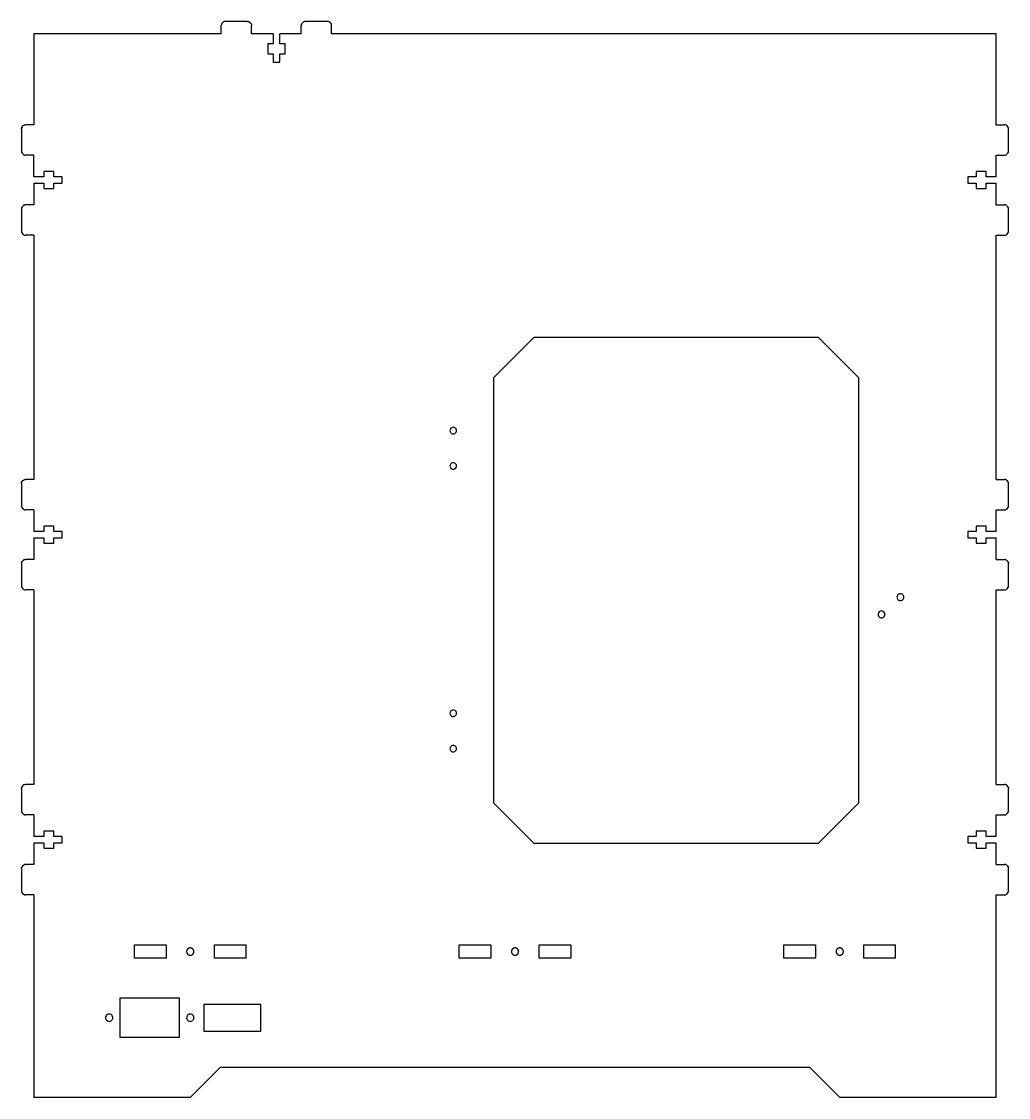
# Model space of a CAD drawing. Extents: x -841 to 661, y -518 to 541.
# Drawn here: x -835 to -348, y 10 to 541 of the extents above; entities that cross this region are included whole.
import ezdxf

# ---------------------------------------------------------------- set-up
doc = ezdxf.new("R2010")
doc.units = 0
doc.layers.get('0').update_dxf_attribs({"linetype": 'CONTINUOUS'})

msp = doc.modelspace()

# ---------------------------------------------------------------- linework, layer by layer
for p, q in [((-736.36, 539.97), (-736.43, 539.45)), ((-736.43, 535.45), (-736.43, 539.45)), ((-736.16, 540.45), (-736.36, 539.97)), ((-735.84, 540.86), (-736.16, 540.45)), ((-735.43, 541.18), (-735.84, 540.86)), ((-734.95, 541.38), (-735.43, 541.18)), ((-734.43, 541.45), (-734.95, 541.38)), ((-723.43, 541.45), (-734.43, 541.45)), ((-723.43, 541.45), (-722.91, 541.38)), ((-722.43, 541.18), (-722.91, 541.38)), ((-722.43, 541.18), (-722.01, 540.86)), ((-721.7, 540.45), (-722.01, 540.86)), ((-721.7, 540.45), (-721.5, 539.97)), ((-721.5, 539.97), (-721.43, 539.45)), ((-721.43, 535.45), (-721.43, 539.45)), ((-696.86, 539.97), (-696.93, 539.45)), ((-696.93, 535.45), (-696.93, 539.45)), ((-696.86, 539.97), (-696.66, 540.45)), ((-696.66, 540.45), (-696.34, 540.86)), ((-696.34, 540.86), (-695.93, 541.18)), ((-695.93, 541.18), (-695.45, 541.38)), ((-694.93, 541.45), (-695.45, 541.38)), ((-683.93, 541.45), (-694.93, 541.45)), ((-683.41, 541.38), (-683.93, 541.45)), ((-682.93, 541.18), (-683.41, 541.38)), ((-682.51, 540.86), (-682.93, 541.18)), ((-682.2, 540.45), (-682.51, 540.86)), ((-682, 539.97), (-682.2, 540.45)), ((-681.93, 539.45), (-682, 539.97)), ((-681.93, 535.45), (-681.93, 539.45)), ((-828.95, 535.45), (-828.95, 490.49)), ((-736.43, 535.45), (-828.95, 535.45)), ((-710.78, 535.45), (-721.43, 535.45)), ((-710.78, 535.45), (-710.78, 530.45)), ((-696.93, 535.45), (-707.58, 535.45)), ((-707.58, 530.45), (-707.58, 535.45)), ((-353.98, 535.45), (-681.93, 535.45)), ((-353.98, 490.49), (-353.98, 535.45)), ((-710.78, 530.45), (-713.43, 530.45)), ((-713.43, 530.45), (-713.43, 525.45)), ((-704.93, 530.45), (-707.58, 530.45)), ((-704.93, 525.45), (-704.93, 530.45)), ((-713.43, 525.45), (-710.78, 525.45)), ((-710.78, 525.45), (-710.78, 521.45)), ((-710.78, 521.45), (-707.58, 521.45)), ((-707.58, 521.45), (-707.58, 525.45)), ((-707.58, 525.45), (-704.93, 525.45)), ((-834.95, 488.49), (-834.89, 489)), ((-834.69, 489.49), (-834.89, 489)), ((-834.69, 489.49), (-834.37, 489.9)), ((-834.37, 489.9), (-833.95, 490.22)), ((-833.95, 490.22), (-833.47, 490.42)), ((-833.47, 490.42), (-832.95, 490.49)), ((-828.95, 490.49), (-832.95, 490.49)), ((-353.98, 490.49), (-349.98, 490.49)), ((-349.46, 490.42), (-349.98, 490.49)), ((-348.98, 490.22), (-349.46, 490.42)), ((-348.57, 489.9), (-348.98, 490.22)), ((-348.25, 489.49), (-348.57, 489.9)), ((-348.05, 489), (-348.25, 489.49)), ((-347.98, 488.49), (-348.05, 489)), ((-834.95, 488.49), (-834.95, 477.49)), ((-347.98, 477.49), (-347.98, 488.49)), ((-834.95, 477.49), (-834.89, 476.97)), ((-834.89, 476.97), (-834.69, 476.49)), ((-834.69, 476.49), (-834.37, 476.07)), ((-834.37, 476.07), (-833.95, 475.75)), ((-833.95, 475.75), (-833.47, 475.55)), ((-833.47, 475.55), (-832.95, 475.49)), ((-828.95, 475.49), (-832.95, 475.49)), ((-828.95, 464.82), (-828.95, 475.49)), ((-353.98, 464.84), (-353.98, 475.49)), ((-353.98, 475.49), (-349.98, 475.49)), ((-349.98, 475.49), (-349.46, 475.55)), ((-349.46, 475.55), (-348.98, 475.75)), ((-348.98, 475.75), (-348.57, 476.07)), ((-348.57, 476.07), (-348.25, 476.49)), ((-348.25, 476.49), (-348.05, 476.97)), ((-348.05, 476.97), (-347.98, 477.49)), ((-818.95, 467.49), (-823.95, 467.49)), ((-823.95, 467.49), (-823.95, 464.82)), ((-818.95, 464.84), (-818.95, 467.49)), ((-358.98, 467.49), (-363.98, 467.49)), ((-363.98, 467.49), (-363.98, 464.84)), ((-358.98, 464.84), (-358.98, 467.49)), ((-823.95, 464.82), (-828.95, 464.82)), ((-814.95, 464.84), (-818.95, 464.84)), ((-814.95, 461.64), (-814.95, 464.84)), ((-363.98, 464.84), (-367.98, 464.84)), ((-367.98, 464.84), (-367.98, 461.64)), ((-353.98, 464.84), (-358.98, 464.84)), ((-828.95, 461.64), (-828.95, 450.99)), ((-828.95, 461.64), (-823.95, 461.64)), ((-823.95, 461.64), (-823.95, 458.99)), ((-823.95, 458.99), (-818.95, 458.99)), ((-818.95, 458.99), (-818.95, 461.64)), ((-818.95, 461.64), (-814.95, 461.64)), ((-367.98, 461.64), (-363.98, 461.64)), ((-363.98, 461.64), (-363.98, 458.99)), ((-363.98, 458.99), (-358.98, 458.99)), ((-358.98, 461.64), (-353.98, 461.64)), ((-358.98, 458.99), (-358.98, 461.64)), ((-353.98, 450.99), (-353.98, 461.64)), ((-834.89, 449.5), (-834.95, 448.99)), ((-834.95, 448.99), (-834.95, 437.99)), ((-834.69, 449.99), (-834.89, 449.5)), ((-834.69, 449.99), (-834.37, 450.4)), ((-834.37, 450.4), (-833.95, 450.72)), ((-833.47, 450.92), (-833.95, 450.72)), ((-833.47, 450.92), (-832.95, 450.99)), ((-828.95, 450.99), (-832.95, 450.99)), ((-353.98, 450.99), (-349.98, 450.99)), ((-349.46, 450.92), (-349.98, 450.99)), ((-348.98, 450.72), (-349.46, 450.92)), ((-348.57, 450.4), (-348.98, 450.72)), ((-348.25, 449.99), (-348.57, 450.4)), ((-348.05, 449.5), (-348.25, 449.99)), ((-347.98, 448.99), (-348.05, 449.5)), ((-347.98, 437.99), (-347.98, 448.99)), ((-834.95, 437.99), (-834.89, 437.47)), ((-834.89, 437.47), (-834.69, 436.99)), ((-834.69, 436.99), (-834.37, 436.57)), ((-834.37, 436.57), (-833.95, 436.25)), ((-833.95, 436.25), (-833.47, 436.05)), ((-833.47, 436.05), (-832.95, 435.99)), ((-828.95, 435.99), (-832.95, 435.99)), ((-828.95, 435.99), (-828.95, 315.45)), ((-353.98, 435.99), (-349.98, 435.99)), ((-353.98, 315.45), (-353.98, 435.99)), ((-349.98, 435.99), (-349.46, 436.05)), ((-349.46, 436.05), (-348.98, 436.25)), ((-348.98, 436.25), (-348.57, 436.57)), ((-348.57, 436.57), (-348.25, 436.99)), ((-348.25, 436.99), (-348.05, 437.47)), ((-348.05, 437.47), (-347.98, 437.99)), ((-581.95, 385.75), (-601.95, 365.75)), ((-581.95, 385.75), (-441.95, 385.75)), ((-421.95, 365.75), (-441.95, 385.75)), ((-601.95, 155.75), (-601.95, 365.75)), ((-421.95, 365.75), (-421.95, 155.75)), ((-623.5, 339.99), (-623.55, 339.58)), ((-623.34, 340.38), (-623.5, 339.99)), ((-623.08, 340.71), (-623.34, 340.38)), ((-622.75, 340.96), (-623.08, 340.71)), ((-622.36, 341.12), (-622.75, 340.96)), ((-621.95, 341.18), (-622.36, 341.12)), ((-621.54, 341.12), (-621.95, 341.18)), ((-621.15, 340.96), (-621.54, 341.12)), ((-620.82, 340.71), (-621.15, 340.96)), ((-620.56, 340.38), (-620.82, 340.71)), ((-620.4, 339.99), (-620.56, 340.38)), ((-620.35, 339.58), (-620.4, 339.99)), ((-623.55, 339.58), (-623.5, 339.16)), ((-623.5, 339.16), (-623.34, 338.78)), ((-623.34, 338.78), (-623.08, 338.44)), ((-623.08, 338.44), (-622.75, 338.19)), ((-622.75, 338.19), (-622.36, 338.03)), ((-622.36, 338.03), (-621.95, 337.98)), ((-621.95, 337.98), (-621.54, 338.03)), ((-621.54, 338.03), (-621.15, 338.19)), ((-621.15, 338.19), (-620.82, 338.44)), ((-620.82, 338.44), (-620.56, 338.78)), ((-620.56, 338.78), (-620.4, 339.16)), ((-620.4, 339.16), (-620.35, 339.58)), ((-623.5, 322.49), (-623.55, 322.08)), ((-623.55, 322.08), (-623.5, 321.66)), ((-623.34, 322.88), (-623.5, 322.49)), ((-623.5, 321.66), (-623.34, 321.28)), ((-623.08, 323.21), (-623.34, 322.88)), ((-623.34, 321.28), (-623.08, 320.94)), ((-622.75, 323.46), (-623.08, 323.21)), ((-623.08, 320.94), (-622.75, 320.69)), ((-622.36, 323.62), (-622.75, 323.46)), ((-622.75, 320.69), (-622.36, 320.53)), ((-621.95, 323.68), (-622.36, 323.62)), ((-622.36, 320.53), (-621.95, 320.48)), ((-621.54, 323.62), (-621.95, 323.68)), ((-621.95, 320.48), (-621.54, 320.53)), ((-621.15, 323.46), (-621.54, 323.62)), ((-621.54, 320.53), (-621.15, 320.69)), ((-620.82, 323.21), (-621.15, 323.46)), ((-621.15, 320.69), (-620.82, 320.94)), ((-620.56, 322.88), (-620.82, 323.21)), ((-620.82, 320.94), (-620.56, 321.28)), ((-620.4, 322.49), (-620.56, 322.88)), ((-620.56, 321.28), (-620.4, 321.66)), ((-620.35, 322.08), (-620.4, 322.49)), ((-620.4, 321.66), (-620.35, 322.08)), ((-834.95, 313.45), (-834.89, 313.97)), ((-834.95, 313.45), (-834.95, 302.45)), ((-834.89, 313.97), (-834.69, 314.45)), ((-834.69, 314.45), (-834.37, 314.86)), ((-834.37, 314.86), (-833.95, 315.18)), ((-833.95, 315.18), (-833.47, 315.38)), ((-833.47, 315.38), (-832.95, 315.45)), ((-828.95, 315.45), (-832.95, 315.45)), ((-353.98, 315.45), (-349.98, 315.45)), ((-349.46, 315.38), (-349.98, 315.45)), ((-348.98, 315.18), (-349.46, 315.38)), ((-348.98, 315.18), (-348.57, 314.86)), ((-348.25, 314.45), (-348.57, 314.86)), ((-348.05, 313.97), (-348.25, 314.45)), ((-347.98, 313.45), (-348.05, 313.97)), ((-347.98, 302.45), (-347.98, 313.45)), ((-834.95, 302.45), (-834.89, 301.93)), ((-834.89, 301.93), (-834.69, 301.45)), ((-834.69, 301.45), (-834.37, 301.03)), ((-834.37, 301.03), (-833.95, 300.72)), ((-833.95, 300.72), (-833.47, 300.52)), ((-833.47, 300.52), (-832.95, 300.45)), ((-828.95, 300.45), (-832.95, 300.45)), ((-828.95, 300.45), (-828.95, 289.8)), ((-353.98, 300.45), (-349.98, 300.45)), ((-353.98, 289.8), (-353.98, 300.45)), ((-349.98, 300.45), (-349.46, 300.52)), ((-349.46, 300.52), (-348.98, 300.72)), ((-348.98, 300.72), (-348.57, 301.03)), ((-348.57, 301.03), (-348.25, 301.45)), ((-348.25, 301.45), (-348.05, 301.93)), ((-348.05, 301.93), (-347.98, 302.45)), ((-818.95, 292.45), (-823.95, 292.45)), ((-823.95, 292.45), (-823.95, 289.8)), ((-818.95, 289.8), (-818.95, 292.45)), ((-358.98, 292.45), (-363.98, 292.45)), ((-363.98, 292.45), (-363.98, 289.8)), ((-358.98, 289.8), (-358.98, 292.45)), ((-823.95, 289.8), (-828.95, 289.8)), ((-814.95, 289.8), (-818.95, 289.8)), ((-814.95, 286.58), (-814.95, 289.8)), ((-367.98, 289.8), (-367.98, 286.6)), ((-363.98, 289.8), (-367.98, 289.8)), ((-353.98, 289.8), (-358.98, 289.8)), ((-828.95, 286.6), (-828.95, 275.95)), ((-828.95, 286.6), (-823.95, 286.6)), ((-823.95, 286.6), (-823.95, 283.95)), ((-823.95, 283.95), (-818.95, 283.95)), ((-818.95, 283.95), (-818.95, 286.58)), ((-818.95, 286.58), (-814.95, 286.58)), ((-367.98, 286.6), (-363.98, 286.6)), ((-363.98, 286.6), (-363.98, 283.95)), ((-363.98, 283.95), (-358.98, 283.95)), ((-358.98, 283.95), (-358.98, 286.6)), ((-358.98, 286.6), (-353.98, 286.6)), ((-353.98, 275.95), (-353.98, 286.6)), ((-834.89, 274.47), (-834.95, 273.95)), ((-834.95, 273.95), (-834.95, 262.95)), ((-834.89, 274.47), (-834.69, 274.95)), ((-834.69, 274.95), (-834.37, 275.36)), ((-834.37, 275.36), (-833.95, 275.68)), ((-833.47, 275.88), (-833.95, 275.68)), ((-833.47, 275.88), (-832.95, 275.95)), ((-828.95, 275.95), (-832.95, 275.95)), ((-353.98, 275.95), (-349.98, 275.95)), ((-349.46, 275.88), (-349.98, 275.95)), ((-349.46, 275.88), (-348.98, 275.68)), ((-348.98, 275.68), (-348.57, 275.36)), ((-348.25, 274.95), (-348.57, 275.36)), ((-348.05, 274.47), (-348.25, 274.95)), ((-348.05, 274.47), (-347.98, 273.95)), ((-347.98, 262.95), (-347.98, 273.95)), ((-834.95, 262.95), (-834.89, 262.43)), ((-834.89, 262.43), (-834.69, 261.95)), ((-834.69, 261.95), (-834.37, 261.53)), ((-834.37, 261.53), (-833.95, 261.22)), ((-833.95, 261.22), (-833.47, 261.02)), ((-833.47, 261.02), (-832.95, 260.95)), ((-828.95, 260.95), (-832.95, 260.95)), ((-828.95, 260.95), (-828.95, 164.95)), ((-353.98, 164.95), (-353.98, 260.95)), ((-353.98, 260.95), (-349.98, 260.95)), ((-349.98, 260.95), (-349.46, 261.02)), ((-349.46, 261.02), (-348.98, 261.22)), ((-348.98, 261.22), (-348.57, 261.53)), ((-348.57, 261.53), (-348.25, 261.95)), ((-348.25, 261.95), (-348.05, 262.43)), ((-348.05, 262.43), (-347.98, 262.95)), ((-402.94, 257.79), (-403, 257.35)), ((-403, 257.35), (-402.94, 256.91)), ((-402.77, 258.2), (-402.94, 257.79)), ((-402.94, 256.91), (-402.77, 256.5)), ((-402.5, 258.56), (-402.77, 258.2)), ((-402.77, 256.5), (-402.5, 256.15)), ((-402.15, 258.83), (-402.5, 258.56)), ((-402.5, 256.15), (-402.15, 255.88)), ((-401.74, 259), (-402.15, 258.83)), ((-402.15, 255.88), (-401.74, 255.71)), ((-401.3, 259.05), (-401.74, 259)), ((-401.74, 255.71), (-401.3, 255.65)), ((-400.86, 259), (-401.3, 259.05)), ((-401.3, 255.65), (-400.86, 255.71)), ((-400.45, 258.83), (-400.86, 259)), ((-400.86, 255.71), (-400.45, 255.88)), ((-400.1, 258.56), (-400.45, 258.83)), ((-400.45, 255.88), (-400.1, 256.15)), ((-399.83, 258.2), (-400.1, 258.56)), ((-400.1, 256.15), (-399.83, 256.5)), ((-399.66, 257.79), (-399.83, 258.2)), ((-399.83, 256.5), (-399.66, 256.91)), ((-399.6, 257.35), (-399.66, 257.79)), ((-399.66, 256.91), (-399.6, 257.35)), ((-412.08, 249.7), (-412.25, 249.29)), ((-411.81, 250.06), (-412.08, 249.7)), ((-411.46, 250.33), (-411.81, 250.06)), ((-411.05, 250.5), (-411.46, 250.33)), ((-410.61, 250.55), (-411.05, 250.5)), ((-410.17, 250.5), (-410.61, 250.55)), ((-409.76, 250.33), (-410.17, 250.5)), ((-409.41, 250.06), (-409.76, 250.33)), ((-409.14, 249.7), (-409.41, 250.06)), ((-408.97, 249.29), (-409.14, 249.7)), ((-412.25, 249.29), (-412.31, 248.85)), ((-412.31, 248.85), (-412.25, 248.41)), ((-412.25, 248.41), (-412.08, 248)), ((-412.08, 248), (-411.81, 247.65)), ((-411.81, 247.65), (-411.46, 247.38)), ((-411.46, 247.38), (-411.05, 247.21)), ((-411.05, 247.21), (-410.61, 247.15)), ((-410.61, 247.15), (-410.17, 247.21)), ((-410.17, 247.21), (-409.76, 247.38)), ((-409.76, 247.38), (-409.41, 247.65)), ((-409.41, 247.65), (-409.14, 248)), ((-409.14, 248), (-408.97, 248.41)), ((-408.91, 248.85), (-408.97, 249.29)), ((-408.97, 248.41), (-408.91, 248.85)), ((-623.5, 200.5), (-623.55, 200.08)), ((-623.55, 200.08), (-623.5, 199.67)), ((-623.34, 200.88), (-623.5, 200.5)), ((-623.5, 199.67), (-623.34, 199.28)), ((-623.08, 201.22), (-623.34, 200.88)), ((-623.34, 199.28), (-623.08, 198.95)), ((-622.75, 201.47), (-623.08, 201.22)), ((-623.08, 198.95), (-622.75, 198.7)), ((-622.36, 201.63), (-622.75, 201.47)), ((-622.75, 198.7), (-622.36, 198.54)), ((-621.95, 201.68), (-622.36, 201.63)), ((-622.36, 198.54), (-621.95, 198.48)), ((-621.54, 201.63), (-621.95, 201.68)), ((-621.95, 198.48), (-621.54, 198.54)), ((-621.15, 201.47), (-621.54, 201.63)), ((-621.54, 198.54), (-621.15, 198.7)), ((-620.82, 201.22), (-621.15, 201.47)), ((-621.15, 198.7), (-620.82, 198.95)), ((-620.56, 200.88), (-620.82, 201.22)), ((-620.82, 198.95), (-620.56, 199.28)), ((-620.4, 200.5), (-620.56, 200.88)), ((-620.56, 199.28), (-620.4, 199.67)), ((-620.35, 200.08), (-620.4, 200.5)), ((-620.4, 199.67), (-620.35, 200.08)), ((-623.5, 183), (-623.55, 182.58)), ((-623.55, 182.58), (-623.5, 182.17)), ((-623.34, 183.38), (-623.5, 183)), ((-623.5, 182.17), (-623.34, 181.78)), ((-623.08, 183.72), (-623.34, 183.38)), ((-623.34, 181.78), (-623.08, 181.45)), ((-622.75, 183.97), (-623.08, 183.72)), ((-623.08, 181.45), (-622.75, 181.2)), ((-622.36, 184.13), (-622.75, 183.97)), ((-622.75, 181.2), (-622.36, 181.04)), ((-621.95, 184.18), (-622.36, 184.13)), ((-622.36, 181.04), (-621.95, 180.98)), ((-621.54, 184.13), (-621.95, 184.18)), ((-621.95, 180.98), (-621.54, 181.04)), ((-621.15, 183.97), (-621.54, 184.13)), ((-621.54, 181.04), (-621.15, 181.2)), ((-620.82, 183.72), (-621.15, 183.97)), ((-621.15, 181.2), (-620.82, 181.45)), ((-620.56, 183.38), (-620.82, 183.72)), ((-620.82, 181.45), (-620.56, 181.78)), ((-620.4, 183), (-620.56, 183.38)), ((-620.56, 181.78), (-620.4, 182.17)), ((-620.35, 182.58), (-620.4, 183)), ((-620.4, 182.17), (-620.35, 182.58)), ((-834.37, 164.36), (-833.95, 164.68)), ((-833.47, 164.88), (-833.95, 164.68)), ((-833.47, 164.88), (-832.95, 164.95)), ((-828.95, 164.95), (-832.95, 164.95)), ((-353.98, 164.95), (-349.98, 164.95)), ((-349.46, 164.88), (-349.98, 164.95)), ((-348.98, 164.68), (-349.46, 164.88)), ((-348.57, 164.36), (-348.98, 164.68)), ((-834.95, 162.95), (-834.89, 163.47)), ((-834.95, 162.95), (-834.95, 151.95)), ((-834.69, 163.95), (-834.89, 163.47)), ((-834.37, 164.36), (-834.69, 163.95)), ((-348.25, 163.95), (-348.57, 164.36)), ((-348.05, 163.47), (-348.25, 163.95)), ((-348.05, 163.47), (-347.98, 162.95)), ((-347.98, 151.95), (-347.98, 162.95)), ((-581.95, 135.75), (-601.95, 155.75)), ((-421.95, 155.75), (-441.95, 135.75)), ((-834.95, 151.95), (-834.89, 151.43)), ((-834.89, 151.43), (-834.69, 150.95)), ((-834.69, 150.95), (-834.37, 150.53)), ((-834.37, 150.53), (-833.95, 150.22)), ((-833.95, 150.22), (-833.47, 150.02)), ((-833.47, 150.02), (-832.95, 149.95)), ((-828.95, 149.95), (-832.95, 149.95)), ((-828.95, 149.95), (-828.95, 139.3)), ((-353.98, 149.95), (-349.98, 149.95)), ((-353.98, 139.3), (-353.98, 149.95)), ((-349.98, 149.95), (-349.46, 150.02)), ((-349.46, 150.02), (-348.98, 150.22)), ((-348.98, 150.22), (-348.57, 150.53)), ((-348.57, 150.53), (-348.25, 150.95)), ((-348.25, 150.95), (-348.05, 151.43)), ((-348.05, 151.43), (-347.98, 151.95)), ((-823.95, 139.3), (-828.95, 139.3)), ((-818.95, 141.95), (-823.95, 141.95)), ((-823.95, 141.95), (-823.95, 139.3)), ((-818.95, 139.3), (-818.95, 141.95)), ((-814.95, 139.3), (-818.95, 139.3)), ((-814.95, 136.1), (-814.95, 139.3)), ((-363.98, 139.3), (-367.98, 139.3)), ((-367.98, 139.3), (-367.98, 136.1)), ((-358.98, 141.95), (-363.98, 141.95)), ((-363.98, 141.95), (-363.98, 139.3)), ((-358.98, 139.3), (-358.98, 141.95)), ((-353.98, 139.3), (-358.98, 139.3)), ((-828.95, 136.1), (-828.95, 125.45)), ((-828.95, 136.1), (-823.95, 136.1)), ((-823.95, 136.1), (-823.95, 133.45)), ((-823.95, 133.45), (-818.95, 133.45)), ((-818.95, 133.45), (-818.95, 136.1)), ((-818.95, 136.1), (-814.95, 136.1)), ((-441.95, 135.75), (-581.95, 135.75)), ((-367.98, 136.1), (-363.98, 136.1)), ((-363.98, 136.1), (-363.98, 133.45)), ((-363.98, 133.45), (-358.98, 133.45)), ((-358.98, 133.45), (-358.98, 136.1)), ((-358.98, 136.1), (-353.98, 136.1)), ((-353.98, 125.45), (-353.98, 136.1)), ((-834.95, 123.45), (-834.89, 123.97)), ((-834.95, 123.45), (-834.95, 112.45)), ((-834.69, 124.45), (-834.89, 123.97)), ((-834.37, 124.86), (-834.69, 124.45)), ((-833.95, 125.18), (-834.37, 124.86)), ((-833.95, 125.18), (-833.47, 125.38)), ((-832.95, 125.45), (-833.47, 125.38)), ((-828.95, 125.45), (-832.95, 125.45)), ((-353.98, 125.45), (-349.98, 125.45)), ((-349.46, 125.38), (-349.98, 125.45)), ((-348.98, 125.18), (-349.46, 125.38)), ((-348.57, 124.86), (-348.98, 125.18)), ((-348.57, 124.86), (-348.25, 124.45)), ((-348.25, 124.45), (-348.05, 123.97)), ((-347.98, 123.45), (-348.05, 123.97)), ((-347.98, 112.45), (-347.98, 123.45)), ((-834.95, 112.45), (-834.89, 111.93)), ((-834.89, 111.93), (-834.69, 111.45)), ((-348.25, 111.45), (-348.05, 111.93)), ((-348.05, 111.93), (-347.98, 112.45)), ((-834.69, 111.45), (-834.37, 111.03)), ((-834.37, 111.03), (-833.95, 110.72)), ((-833.95, 110.72), (-833.47, 110.52)), ((-833.47, 110.52), (-832.95, 110.45)), ((-828.95, 110.45), (-832.95, 110.45)), ((-828.95, 110.45), (-828.95, 10.45)), ((-353.98, 110.45), (-349.98, 110.45)), ((-353.98, 10.45), (-353.98, 110.45)), ((-349.98, 110.45), (-349.46, 110.52)), ((-349.46, 110.52), (-348.98, 110.72)), ((-348.98, 110.72), (-348.57, 111.03)), ((-348.57, 111.03), (-348.25, 111.45)), ((-779.25, 85.75), (-763.65, 85.75)), ((-779.25, 79.15), (-779.25, 85.75)), ((-763.65, 85.75), (-763.65, 79.15)), ((-739.75, 85.75), (-724.15, 85.75)), ((-739.75, 79.15), (-739.75, 85.75)), ((-724.15, 79.15), (-724.15, 85.75)), ((-619, 85.75), (-603.4, 85.75)), ((-619, 79.15), (-619, 85.75)), ((-603.4, 85.75), (-603.4, 79.15)), ((-579.5, 79.15), (-579.5, 85.75)), ((-579.5, 85.75), (-563.9, 85.75)), ((-563.9, 85.75), (-563.9, 79.15)), ((-458.78, 85.75), (-443.18, 85.75)), ((-458.78, 79.15), (-458.78, 85.75)), ((-443.18, 85.75), (-443.18, 79.15)), ((-419.28, 85.75), (-403.68, 85.75)), ((-419.28, 79.15), (-419.28, 85.75)), ((-403.68, 79.15), (-403.68, 85.75)), ((-753.49, 82.67), (-753.5, 82.62)), ((-753.5, 82.62), (-753.5, 82.56)), ((-753.5, 82.56), (-753.5, 82.5)), ((-753.5, 82.5), (-753.5, 82.45)), ((-753.5, 82.45), (-753.5, 82.39)), ((-753.5, 82.39), (-753.5, 82.34)), ((-753.5, 82.34), (-753.5, 82.28)), ((-753.5, 82.28), (-753.49, 82.22)), ((-753.48, 82.73), (-753.49, 82.67)), ((-753.49, 82.22), (-753.48, 82.17)), ((-753.47, 82.79), (-753.48, 82.73)), ((-753.48, 82.17), (-753.47, 82.11)), ((-753.46, 82.84), (-753.47, 82.79)), ((-753.47, 82.11), (-753.46, 82.06)), ((-753.45, 82.9), (-753.46, 82.84)), ((-753.46, 82.06), (-753.45, 82)), ((-753.43, 82.95), (-753.45, 82.9)), ((-753.45, 82), (-753.43, 81.95)), ((-753.42, 83), (-753.43, 82.95)), ((-753.43, 81.95), (-753.42, 81.89)), ((-753.4, 83.06), (-753.42, 83)), ((-753.42, 81.89), (-753.4, 81.84)), ((-753.38, 83.11), (-753.4, 83.06)), ((-753.4, 81.84), (-753.38, 81.79)), ((-753.36, 83.16), (-753.38, 83.11)), ((-753.38, 81.79), (-753.36, 81.73)), ((-753.33, 83.21), (-753.36, 83.16)), ((-753.36, 81.73), (-753.33, 81.68)), ((-753.31, 83.27), (-753.33, 83.21)), ((-753.33, 81.68), (-753.31, 81.63)), ((-753.28, 83.32), (-753.31, 83.27)), ((-753.31, 81.63), (-753.28, 81.58)), ((-753.25, 83.36), (-753.28, 83.32)), ((-753.28, 81.58), (-753.25, 81.53)), ((-753.22, 83.41), (-753.25, 83.36)), ((-753.25, 81.53), (-753.22, 81.48)), ((-753.19, 83.46), (-753.22, 83.41)), ((-753.22, 81.48), (-753.19, 81.44)), ((-753.16, 83.51), (-753.19, 83.46)), ((-753.19, 81.44), (-753.16, 81.39)), ((-753.13, 83.55), (-753.16, 83.51)), ((-753.16, 81.39), (-753.13, 81.35)), ((-753.09, 83.6), (-753.13, 83.55)), ((-753.13, 81.35), (-753.09, 81.3)), ((-753.06, 83.64), (-753.09, 83.6)), ((-753.09, 81.3), (-753.06, 81.26)), ((-753.02, 83.68), (-753.06, 83.64)), ((-753.06, 81.26), (-753.02, 81.22)), ((-752.98, 83.72), (-753.02, 83.68)), ((-753.02, 81.22), (-752.98, 81.18)), ((-752.94, 83.76), (-752.98, 83.72)), ((-752.98, 81.18), (-752.94, 81.14)), ((-752.9, 83.8), (-752.94, 83.76)), ((-752.94, 81.14), (-752.9, 81.1)), ((-752.85, 83.84), (-752.9, 83.8)), ((-752.9, 81.1), (-752.85, 81.06)), ((-752.81, 83.87), (-752.85, 83.84)), ((-752.85, 81.06), (-752.81, 81.03)), ((-752.76, 83.9), (-752.81, 83.87)), ((-752.81, 81.03), (-752.76, 80.99)), ((-752.72, 83.94), (-752.76, 83.9)), ((-752.76, 80.99), (-752.72, 80.96)), ((-752.67, 83.97), (-752.72, 83.94)), ((-752.72, 80.96), (-752.67, 80.93)), ((-752.62, 84), (-752.67, 83.97)), ((-752.67, 80.93), (-752.62, 80.9)), ((-752.57, 84.03), (-752.62, 84)), ((-752.62, 80.9), (-752.57, 80.87)), ((-752.52, 84.05), (-752.57, 84.03)), ((-752.57, 80.87), (-752.52, 80.84)), ((-752.47, 84.08), (-752.52, 84.05)), ((-752.52, 80.84), (-752.47, 80.82)), ((-752.42, 84.1), (-752.47, 84.08)), ((-752.47, 80.82), (-752.42, 80.8)), ((-752.37, 84.12), (-752.42, 84.1)), ((-752.42, 80.8), (-752.37, 80.77)), ((-752.31, 84.14), (-752.37, 84.12)), ((-752.37, 80.77), (-752.31, 80.75)), ((-752.26, 84.16), (-752.31, 84.14)), ((-752.31, 80.75), (-752.26, 80.74)), ((-752.21, 84.18), (-752.26, 84.16)), ((-752.26, 80.74), (-752.21, 80.72)), ((-752.15, 84.19), (-752.21, 84.18)), ((-752.21, 80.72), (-752.15, 80.7)), ((-752.1, 84.2), (-752.15, 84.19)), ((-752.15, 80.7), (-752.1, 80.69)), ((-752.04, 84.22), (-752.1, 84.2)), ((-752.1, 80.69), (-752.04, 80.68)), ((-751.99, 84.23), (-752.04, 84.22)), ((-752.04, 80.68), (-751.99, 80.67)), ((-751.93, 84.23), (-751.99, 84.23)), ((-751.99, 80.67), (-751.93, 80.66)), ((-751.87, 84.24), (-751.93, 84.23)), ((-751.93, 80.66), (-751.87, 80.66)), ((-751.82, 84.24), (-751.87, 84.24)), ((-751.87, 80.66), (-751.82, 80.65)), ((-751.76, 84.25), (-751.82, 84.24)), ((-751.82, 80.65), (-751.76, 80.65)), ((-751.7, 84.25), (-751.76, 84.25)), ((-751.76, 80.65), (-751.7, 80.65)), ((-751.65, 84.25), (-751.7, 84.25)), ((-751.7, 80.65), (-751.65, 80.65)), ((-751.59, 84.24), (-751.65, 84.25)), ((-751.65, 80.65), (-751.59, 80.65)), ((-751.54, 84.24), (-751.59, 84.24)), ((-751.59, 80.65), (-751.54, 80.66)), ((-751.48, 84.23), (-751.54, 84.24)), ((-751.54, 80.66), (-751.48, 80.66)), ((-751.42, 84.23), (-751.48, 84.23)), ((-751.48, 80.66), (-751.42, 80.67)), ((-751.37, 84.22), (-751.42, 84.23)), ((-751.42, 80.67), (-751.37, 80.68)), ((-751.31, 84.2), (-751.37, 84.22)), ((-751.37, 80.68), (-751.31, 80.69)), ((-751.26, 84.19), (-751.31, 84.2)), ((-751.31, 80.69), (-751.26, 80.7)), ((-751.2, 84.18), (-751.26, 84.19)), ((-751.26, 80.7), (-751.2, 80.72)), ((-751.15, 84.16), (-751.2, 84.18)), ((-751.2, 80.72), (-751.15, 80.74)), ((-751.1, 84.14), (-751.15, 84.16)), ((-751.15, 80.74), (-751.1, 80.75)), ((-751.04, 84.12), (-751.1, 84.14)), ((-751.1, 80.75), (-751.04, 80.77)), ((-750.99, 84.1), (-751.04, 84.12)), ((-751.04, 80.77), (-750.99, 80.8)), ((-750.94, 84.08), (-750.99, 84.1)), ((-750.99, 80.8), (-750.94, 80.82)), ((-750.89, 84.05), (-750.94, 84.08)), ((-750.94, 80.82), (-750.89, 80.84)), ((-750.84, 84.03), (-750.89, 84.05)), ((-750.89, 80.84), (-750.84, 80.87)), ((-750.79, 84), (-750.84, 84.03)), ((-750.84, 80.87), (-750.79, 80.9)), ((-750.74, 83.97), (-750.79, 84)), ((-750.79, 80.9), (-750.74, 80.93)), ((-750.69, 83.94), (-750.74, 83.97)), ((-750.74, 80.93), (-750.69, 80.96)), ((-750.65, 83.9), (-750.69, 83.94)), ((-750.69, 80.96), (-750.65, 80.99)), ((-750.6, 83.87), (-750.65, 83.9)), ((-750.65, 80.99), (-750.6, 81.03)), ((-750.56, 83.84), (-750.6, 83.87)), ((-750.6, 81.03), (-750.56, 81.06)), ((-750.51, 83.8), (-750.56, 83.84)), ((-750.56, 81.06), (-750.51, 81.1)), ((-750.47, 83.76), (-750.51, 83.8)), ((-750.51, 81.1), (-750.47, 81.14)), ((-750.43, 83.72), (-750.47, 83.76)), ((-750.47, 81.14), (-750.43, 81.18)), ((-750.39, 83.68), (-750.43, 83.72)), ((-750.43, 81.18), (-750.39, 81.22)), ((-750.35, 83.64), (-750.39, 83.68)), ((-750.39, 81.22), (-750.35, 81.26)), ((-750.32, 83.6), (-750.35, 83.64)), ((-750.35, 81.26), (-750.32, 81.3)), ((-750.28, 83.55), (-750.32, 83.6)), ((-750.32, 81.3), (-750.28, 81.35)), ((-750.25, 83.51), (-750.28, 83.55)), ((-750.28, 81.35), (-750.25, 81.39)), ((-750.22, 83.46), (-750.25, 83.51)), ((-750.25, 81.39), (-750.22, 81.44)), ((-750.19, 83.41), (-750.22, 83.46)), ((-750.22, 81.44), (-750.19, 81.48)), ((-750.16, 83.36), (-750.19, 83.41)), ((-750.19, 81.48), (-750.16, 81.53)), ((-750.13, 83.32), (-750.16, 83.36)), ((-750.16, 81.53), (-750.13, 81.58)), ((-750.1, 83.27), (-750.13, 83.32)), ((-750.13, 81.58), (-750.1, 81.63)), ((-750.08, 83.21), (-750.1, 83.27)), ((-750.1, 81.63), (-750.08, 81.68)), ((-750.05, 83.16), (-750.08, 83.21)), ((-750.08, 81.68), (-750.05, 81.73)), ((-750.03, 83.11), (-750.05, 83.16)), ((-750.05, 81.73), (-750.03, 81.79)), ((-750.01, 83.06), (-750.03, 83.11)), ((-750.03, 81.79), (-750.01, 81.84)), ((-749.99, 83), (-750.01, 83.06)), ((-750.01, 81.84), (-749.99, 81.89)), ((-749.98, 82.95), (-749.99, 83)), ((-749.99, 81.89), (-749.98, 81.95)), ((-749.96, 82.9), (-749.98, 82.95)), ((-749.98, 81.95), (-749.96, 82)), ((-749.95, 82.84), (-749.96, 82.9)), ((-749.96, 82), (-749.95, 82.06)), ((-749.94, 82.79), (-749.95, 82.84)), ((-749.95, 82.06), (-749.94, 82.11)), ((-749.93, 82.73), (-749.94, 82.79)), ((-749.94, 82.11), (-749.93, 82.17)), ((-749.92, 82.67), (-749.93, 82.73)), ((-749.93, 82.17), (-749.92, 82.22)), ((-749.91, 82.62), (-749.92, 82.67)), ((-749.92, 82.22), (-749.91, 82.28)), ((-749.91, 82.56), (-749.91, 82.62)), ((-749.91, 82.5), (-749.91, 82.56)), ((-749.9, 82.45), (-749.91, 82.5)), ((-749.91, 82.39), (-749.9, 82.45)), ((-749.91, 82.34), (-749.91, 82.39)), ((-749.91, 82.28), (-749.91, 82.34)), ((-593.24, 82.67), (-593.25, 82.62)), ((-593.25, 82.62), (-593.25, 82.56)), ((-593.25, 82.56), (-593.25, 82.5)), ((-593.25, 82.5), (-593.25, 82.45)), ((-593.25, 82.45), (-593.25, 82.39)), ((-593.25, 82.39), (-593.25, 82.34)), ((-593.25, 82.34), (-593.25, 82.28)), ((-593.25, 82.28), (-593.24, 82.22)), ((-593.23, 82.73), (-593.24, 82.67)), ((-593.24, 82.22), (-593.23, 82.17)), ((-593.22, 82.79), (-593.23, 82.73)), ((-593.23, 82.17), (-593.22, 82.11)), ((-593.21, 82.84), (-593.22, 82.79)), ((-593.22, 82.11), (-593.21, 82.06)), ((-593.2, 82.9), (-593.21, 82.84)), ((-593.21, 82.06), (-593.2, 82)), ((-593.18, 82.95), (-593.2, 82.9)), ((-593.2, 82), (-593.18, 81.95)), ((-593.17, 83), (-593.18, 82.95)), ((-593.18, 81.95), (-593.17, 81.89)), ((-593.15, 83.06), (-593.17, 83)), ((-593.17, 81.89), (-593.15, 81.84)), ((-593.13, 83.11), (-593.15, 83.06)), ((-593.15, 81.84), (-593.13, 81.79)), ((-593.11, 83.16), (-593.13, 83.11)), ((-593.13, 81.79), (-593.11, 81.73)), ((-593.08, 83.21), (-593.11, 83.16)), ((-593.11, 81.73), (-593.08, 81.68)), ((-593.06, 83.27), (-593.08, 83.21)), ((-593.08, 81.68), (-593.06, 81.63)), ((-593.03, 83.32), (-593.06, 83.27)), ((-593.06, 81.63), (-593.03, 81.58)), ((-593, 83.36), (-593.03, 83.32)), ((-593.03, 81.58), (-593, 81.53)), ((-592.97, 83.41), (-593, 83.36)), ((-593, 81.53), (-592.97, 81.48)), ((-592.94, 83.46), (-592.97, 83.41)), ((-592.97, 81.48), (-592.94, 81.44)), ((-592.91, 83.51), (-592.94, 83.46)), ((-592.94, 81.44), (-592.91, 81.39)), ((-592.88, 83.55), (-592.91, 83.51)), ((-592.91, 81.39), (-592.88, 81.35)), ((-592.84, 83.6), (-592.88, 83.55)), ((-592.88, 81.35), (-592.84, 81.3)), ((-592.81, 83.64), (-592.84, 83.6)), ((-592.84, 81.3), (-592.81, 81.26)), ((-592.77, 83.68), (-592.81, 83.64)), ((-592.81, 81.26), (-592.77, 81.22)), ((-592.73, 83.72), (-592.77, 83.68)), ((-592.77, 81.22), (-592.73, 81.18)), ((-592.69, 83.76), (-592.73, 83.72)), ((-592.73, 81.18), (-592.69, 81.14)), ((-592.65, 83.8), (-592.69, 83.76)), ((-592.69, 81.14), (-592.65, 81.1)), ((-592.6, 83.84), (-592.65, 83.8)), ((-592.65, 81.1), (-592.6, 81.06)), ((-592.56, 83.87), (-592.6, 83.84)), ((-592.6, 81.06), (-592.56, 81.03)), ((-592.51, 83.9), (-592.56, 83.87)), ((-592.56, 81.03), (-592.51, 80.99)), ((-592.47, 83.94), (-592.51, 83.9)), ((-592.51, 80.99), (-592.47, 80.96)), ((-592.42, 83.97), (-592.47, 83.94)), ((-592.47, 80.96), (-592.42, 80.93)), ((-592.37, 84), (-592.42, 83.97)), ((-592.42, 80.93), (-592.37, 80.9)), ((-592.32, 84.03), (-592.37, 84)), ((-592.37, 80.9), (-592.32, 80.87)), ((-592.27, 84.05), (-592.32, 84.03)), ((-592.32, 80.87), (-592.27, 80.84)), ((-592.22, 84.08), (-592.27, 84.05)), ((-592.27, 80.84), (-592.22, 80.82)), ((-592.17, 84.1), (-592.22, 84.08)), ((-592.22, 80.82), (-592.17, 80.8)), ((-592.12, 84.12), (-592.17, 84.1)), ((-592.17, 80.8), (-592.12, 80.77)), ((-592.06, 84.14), (-592.12, 84.12)), ((-592.12, 80.77), (-592.06, 80.75)), ((-592.01, 84.16), (-592.06, 84.14)), ((-592.06, 80.75), (-592.01, 80.74)), ((-591.96, 84.18), (-592.01, 84.16)), ((-592.01, 80.74), (-591.96, 80.72)), ((-591.9, 84.19), (-591.96, 84.18)), ((-591.96, 80.72), (-591.9, 80.7)), ((-591.85, 84.2), (-591.9, 84.19)), ((-591.9, 80.7), (-591.85, 80.69)), ((-591.79, 84.22), (-591.85, 84.2)), ((-591.85, 80.69), (-591.79, 80.68)), ((-591.74, 84.23), (-591.79, 84.22)), ((-591.79, 80.68), (-591.74, 80.67)), ((-591.68, 84.23), (-591.74, 84.23)), ((-591.74, 80.67), (-591.68, 80.66)), ((-591.62, 84.24), (-591.68, 84.23)), ((-591.68, 80.66), (-591.62, 80.66)), ((-591.57, 84.24), (-591.62, 84.24)), ((-591.62, 80.66), (-591.57, 80.65)), ((-591.51, 84.25), (-591.57, 84.24)), ((-591.57, 80.65), (-591.51, 80.65)), ((-591.45, 84.25), (-591.51, 84.25)), ((-591.51, 80.65), (-591.45, 80.65)), ((-591.4, 84.25), (-591.45, 84.25)), ((-591.45, 80.65), (-591.4, 80.65)), ((-591.34, 84.24), (-591.4, 84.25)), ((-591.4, 80.65), (-591.34, 80.65)), ((-591.29, 84.24), (-591.34, 84.24)), ((-591.34, 80.65), (-591.29, 80.66)), ((-591.23, 84.23), (-591.29, 84.24)), ((-591.29, 80.66), (-591.23, 80.66)), ((-591.17, 84.23), (-591.23, 84.23)), ((-591.23, 80.66), (-591.17, 80.67)), ((-591.12, 84.22), (-591.17, 84.23)), ((-591.17, 80.67), (-591.12, 80.68)), ((-591.06, 84.2), (-591.12, 84.22)), ((-591.12, 80.68), (-591.06, 80.69)), ((-591.01, 84.19), (-591.06, 84.2)), ((-591.06, 80.69), (-591.01, 80.7)), ((-590.95, 84.18), (-591.01, 84.19)), ((-591.01, 80.7), (-590.95, 80.72)), ((-590.9, 84.16), (-590.95, 84.18)), ((-590.95, 80.72), (-590.9, 80.74)), ((-590.85, 84.14), (-590.9, 84.16)), ((-590.9, 80.74), (-590.85, 80.75)), ((-590.79, 84.12), (-590.85, 84.14)), ((-590.85, 80.75), (-590.79, 80.77)), ((-590.74, 84.1), (-590.79, 84.12)), ((-590.79, 80.77), (-590.74, 80.8)), ((-590.69, 84.08), (-590.74, 84.1)), ((-590.74, 80.8), (-590.69, 80.82)), ((-590.64, 84.05), (-590.69, 84.08)), ((-590.69, 80.82), (-590.64, 80.84)), ((-590.59, 84.03), (-590.64, 84.05)), ((-590.64, 80.84), (-590.59, 80.87)), ((-590.54, 84), (-590.59, 84.03)), ((-590.59, 80.87), (-590.54, 80.9)), ((-590.49, 83.97), (-590.54, 84)), ((-590.54, 80.9), (-590.49, 80.93)), ((-590.44, 83.94), (-590.49, 83.97)), ((-590.49, 80.93), (-590.44, 80.96)), ((-590.4, 83.9), (-590.44, 83.94)), ((-590.44, 80.96), (-590.4, 80.99)), ((-590.35, 83.87), (-590.4, 83.9)), ((-590.4, 80.99), (-590.35, 81.03)), ((-590.31, 83.84), (-590.35, 83.87)), ((-590.35, 81.03), (-590.31, 81.06)), ((-590.26, 83.8), (-590.31, 83.84)), ((-590.31, 81.06), (-590.26, 81.1)), ((-590.22, 83.76), (-590.26, 83.8)), ((-590.26, 81.1), (-590.22, 81.14)), ((-590.18, 83.72), (-590.22, 83.76)), ((-590.22, 81.14), (-590.18, 81.18)), ((-590.14, 83.68), (-590.18, 83.72)), ((-590.18, 81.18), (-590.14, 81.22)), ((-590.1, 83.64), (-590.14, 83.68)), ((-590.14, 81.22), (-590.1, 81.26)), ((-590.07, 83.6), (-590.1, 83.64)), ((-590.1, 81.26), (-590.07, 81.3)), ((-590.03, 83.55), (-590.07, 83.6)), ((-590.07, 81.3), (-590.03, 81.35)), ((-590, 83.51), (-590.03, 83.55)), ((-590.03, 81.35), (-590, 81.39)), ((-589.97, 83.46), (-590, 83.51)), ((-590, 81.39), (-589.97, 81.44)), ((-589.94, 83.41), (-589.97, 83.46)), ((-589.97, 81.44), (-589.94, 81.48)), ((-589.91, 83.36), (-589.94, 83.41)), ((-589.94, 81.48), (-589.91, 81.53)), ((-589.88, 83.32), (-589.91, 83.36)), ((-589.91, 81.53), (-589.88, 81.58)), ((-589.85, 83.27), (-589.88, 83.32)), ((-589.88, 81.58), (-589.85, 81.63)), ((-589.83, 83.21), (-589.85, 83.27)), ((-589.85, 81.63), (-589.83, 81.68)), ((-589.8, 83.16), (-589.83, 83.21)), ((-589.83, 81.68), (-589.8, 81.73)), ((-589.78, 83.11), (-589.8, 83.16)), ((-589.8, 81.73), (-589.78, 81.79)), ((-589.76, 83.06), (-589.78, 83.11)), ((-589.78, 81.79), (-589.76, 81.84)), ((-589.74, 83), (-589.76, 83.06)), ((-589.76, 81.84), (-589.74, 81.89)), ((-589.73, 82.95), (-589.74, 83)), ((-589.74, 81.89), (-589.73, 81.95)), ((-589.71, 82.9), (-589.73, 82.95)), ((-589.73, 81.95), (-589.71, 82)), ((-589.7, 82.84), (-589.71, 82.9)), ((-589.71, 82), (-589.7, 82.06)), ((-589.69, 82.79), (-589.7, 82.84)), ((-589.7, 82.06), (-589.69, 82.11)), ((-589.68, 82.73), (-589.69, 82.79)), ((-589.69, 82.11), (-589.68, 82.17)), ((-589.67, 82.67), (-589.68, 82.73)), ((-589.68, 82.17), (-589.67, 82.22)), ((-589.66, 82.62), (-589.67, 82.67)), ((-589.67, 82.22), (-589.66, 82.28)), ((-589.66, 82.56), (-589.66, 82.62)), ((-589.66, 82.5), (-589.66, 82.56)), ((-589.65, 82.45), (-589.66, 82.5)), ((-589.66, 82.39), (-589.65, 82.45)), ((-589.66, 82.34), (-589.66, 82.39)), ((-589.66, 82.28), (-589.66, 82.34)), ((-433.02, 82.62), (-433.03, 82.56)), ((-433.03, 82.56), (-433.03, 82.5)), ((-433.03, 82.5), (-433.03, 82.45)), ((-433.03, 82.45), (-433.03, 82.39)), ((-433.03, 82.39), (-433.03, 82.34)), ((-433.03, 82.34), (-433.02, 82.28)), ((-433.01, 82.73), (-433.02, 82.67)), ((-433.02, 82.67), (-433.02, 82.62)), ((-433.02, 82.28), (-433.02, 82.22)), ((-433.02, 82.22), (-433.01, 82.17)), ((-433, 82.79), (-433.01, 82.73)), ((-433.01, 82.17), (-433, 82.11)), ((-432.99, 82.84), (-433, 82.79)), ((-433, 82.11), (-432.99, 82.06)), ((-432.97, 82.9), (-432.99, 82.84)), ((-432.99, 82.06), (-432.97, 82)), ((-432.96, 82.95), (-432.97, 82.9)), ((-432.97, 82), (-432.96, 81.95)), ((-432.94, 83), (-432.96, 82.95)), ((-432.96, 81.95), (-432.94, 81.89)), ((-432.92, 83.06), (-432.94, 83)), ((-432.94, 81.89), (-432.92, 81.84)), ((-432.9, 83.11), (-432.92, 83.06)), ((-432.92, 81.84), (-432.9, 81.79)), ((-432.88, 83.16), (-432.9, 83.11)), ((-432.9, 81.79), (-432.88, 81.73)), ((-432.86, 83.21), (-432.88, 83.16)), ((-432.88, 81.73), (-432.86, 81.68)), ((-432.83, 83.27), (-432.86, 83.21)), ((-432.86, 81.68), (-432.83, 81.63)), ((-432.81, 83.32), (-432.83, 83.27)), ((-432.83, 81.63), (-432.81, 81.58)), ((-432.78, 83.36), (-432.81, 83.32)), ((-432.81, 81.58), (-432.78, 81.53)), ((-432.75, 83.41), (-432.78, 83.36)), ((-432.78, 81.53), (-432.75, 81.48)), ((-432.72, 83.46), (-432.75, 83.41)), ((-432.75, 81.48), (-432.72, 81.44)), ((-432.69, 83.51), (-432.72, 83.46)), ((-432.72, 81.44), (-432.69, 81.39)), ((-432.65, 83.55), (-432.69, 83.51)), ((-432.69, 81.39), (-432.65, 81.35)), ((-432.62, 83.6), (-432.65, 83.55)), ((-432.65, 81.35), (-432.62, 81.3)), ((-432.58, 83.64), (-432.62, 83.6)), ((-432.62, 81.3), (-432.58, 81.26)), ((-432.54, 83.68), (-432.58, 83.64)), ((-432.58, 81.26), (-432.54, 81.22)), ((-432.5, 83.72), (-432.54, 83.68)), ((-432.54, 81.22), (-432.5, 81.18)), ((-432.46, 83.76), (-432.5, 83.72)), ((-432.5, 81.18), (-432.46, 81.14)), ((-432.42, 83.8), (-432.46, 83.76)), ((-432.46, 81.14), (-432.42, 81.1)), ((-432.38, 83.84), (-432.42, 83.8)), ((-432.42, 81.1), (-432.38, 81.06)), ((-432.33, 83.87), (-432.38, 83.84)), ((-432.38, 81.06), (-432.33, 81.03)), ((-432.29, 83.9), (-432.33, 83.87)), ((-432.29, 80.99), (-432.33, 81.03)), ((-432.24, 83.94), (-432.29, 83.9)), ((-432.29, 80.99), (-432.24, 80.96)), ((-432.19, 83.97), (-432.24, 83.94)), ((-432.24, 80.96), (-432.19, 80.93)), ((-432.15, 84), (-432.19, 83.97)), ((-432.19, 80.93), (-432.15, 80.9)), ((-432.1, 84.03), (-432.15, 84)), ((-432.15, 80.9), (-432.1, 80.87)), ((-432.05, 84.05), (-432.1, 84.03)), ((-432.1, 80.87), (-432.05, 80.84)), ((-432, 84.08), (-432.05, 84.05)), ((-432.05, 80.84), (-432, 80.82)), ((-431.95, 84.1), (-432, 84.08)), ((-432, 80.82), (-431.95, 80.8)), ((-431.89, 84.12), (-431.95, 84.1)), ((-431.95, 80.8), (-431.89, 80.77)), ((-431.84, 84.14), (-431.89, 84.12)), ((-431.89, 80.77), (-431.84, 80.75)), ((-431.79, 84.16), (-431.84, 84.14)), ((-431.84, 80.75), (-431.79, 80.74)), ((-431.73, 84.18), (-431.79, 84.16)), ((-431.79, 80.74), (-431.73, 80.72)), ((-431.68, 84.19), (-431.73, 84.18)), ((-431.73, 80.72), (-431.68, 80.7)), ((-431.62, 84.2), (-431.68, 84.19)), ((-431.68, 80.7), (-431.62, 80.69)), ((-431.57, 84.22), (-431.62, 84.2)), ((-431.62, 80.69), (-431.57, 80.68)), ((-431.51, 84.23), (-431.57, 84.22)), ((-431.57, 80.68), (-431.51, 80.67)), ((-431.46, 84.23), (-431.51, 84.23)), ((-431.51, 80.67), (-431.46, 80.66)), ((-431.4, 84.24), (-431.46, 84.23)), ((-431.46, 80.66), (-431.4, 80.66)), ((-431.34, 84.24), (-431.4, 84.24)), ((-431.4, 80.66), (-431.34, 80.65)), ((-431.29, 84.25), (-431.34, 84.24)), ((-431.34, 80.65), (-431.29, 80.65)), ((-431.23, 84.25), (-431.29, 84.25)), ((-431.29, 80.65), (-431.23, 80.65)), ((-431.17, 84.25), (-431.23, 84.25)), ((-431.23, 80.65), (-431.17, 80.65)), ((-431.12, 84.24), (-431.17, 84.25)), ((-431.17, 80.65), (-431.12, 80.65)), ((-431.06, 84.24), (-431.12, 84.24)), ((-431.12, 80.65), (-431.06, 80.66)), ((-431, 84.23), (-431.06, 84.24)), ((-431.06, 80.66), (-431, 80.66)), ((-430.95, 84.23), (-431, 84.23)), ((-431, 80.66), (-430.95, 80.67)), ((-430.89, 84.22), (-430.95, 84.23)), ((-430.95, 80.67), (-430.89, 80.68)), ((-430.84, 84.2), (-430.89, 84.22)), ((-430.89, 80.68), (-430.84, 80.69)), ((-430.78, 84.19), (-430.84, 84.2)), ((-430.84, 80.69), (-430.78, 80.7)), ((-430.73, 84.18), (-430.78, 84.19)), ((-430.78, 80.7), (-430.73, 80.72)), ((-430.67, 84.16), (-430.73, 84.18)), ((-430.73, 80.72), (-430.67, 80.74)), ((-430.62, 84.14), (-430.67, 84.16)), ((-430.67, 80.74), (-430.62, 80.75)), ((-430.57, 84.12), (-430.62, 84.14)), ((-430.62, 80.75), (-430.57, 80.77)), ((-430.52, 84.1), (-430.57, 84.12)), ((-430.57, 80.77), (-430.52, 80.8)), ((-430.46, 84.08), (-430.52, 84.1)), ((-430.52, 80.8), (-430.46, 80.82)), ((-430.41, 84.05), (-430.46, 84.08)), ((-430.46, 80.82), (-430.41, 80.84)), ((-430.36, 84.03), (-430.41, 84.05)), ((-430.41, 80.84), (-430.36, 80.87)), ((-430.31, 84), (-430.36, 84.03)), ((-430.36, 80.87), (-430.31, 80.9)), ((-430.27, 83.97), (-430.31, 84)), ((-430.31, 80.9), (-430.27, 80.93)), ((-430.22, 83.94), (-430.27, 83.97)), ((-430.27, 80.93), (-430.22, 80.96)), ((-430.17, 83.9), (-430.22, 83.94)), ((-430.22, 80.96), (-430.17, 80.99)), ((-430.17, 83.9), (-430.13, 83.87)), ((-430.17, 80.99), (-430.13, 81.03)), ((-430.08, 83.84), (-430.13, 83.87)), ((-430.13, 81.03), (-430.08, 81.06)), ((-430.04, 83.8), (-430.08, 83.84)), ((-430.08, 81.06), (-430.04, 81.1)), ((-430, 83.76), (-430.04, 83.8)), ((-430.04, 81.1), (-430, 81.14)), ((-429.96, 83.72), (-430, 83.76)), ((-430, 81.14), (-429.96, 81.18)), ((-429.92, 83.68), (-429.96, 83.72)), ((-429.96, 81.18), (-429.92, 81.22)), ((-429.88, 83.64), (-429.92, 83.68)), ((-429.92, 81.22), (-429.88, 81.26)), ((-429.84, 83.6), (-429.88, 83.64)), ((-429.88, 81.26), (-429.84, 81.3)), ((-429.81, 83.55), (-429.84, 83.6)), ((-429.84, 81.3), (-429.81, 81.35)), ((-429.77, 83.51), (-429.81, 83.55)), ((-429.81, 81.35), (-429.77, 81.39)), ((-429.74, 83.46), (-429.77, 83.51)), ((-429.77, 81.39), (-429.74, 81.44)), ((-429.71, 83.41), (-429.74, 83.46)), ((-429.74, 81.44), (-429.71, 81.48)), ((-429.68, 83.36), (-429.71, 83.41)), ((-429.71, 81.48), (-429.68, 81.53)), ((-429.65, 83.32), (-429.68, 83.36)), ((-429.68, 81.53), (-429.65, 81.58)), ((-429.63, 83.27), (-429.65, 83.32)), ((-429.65, 81.58), (-429.63, 81.63)), ((-429.6, 83.21), (-429.63, 83.27)), ((-429.63, 81.63), (-429.6, 81.68)), ((-429.58, 83.16), (-429.6, 83.21)), ((-429.6, 81.68), (-429.58, 81.73)), ((-429.56, 83.11), (-429.58, 83.16)), ((-429.58, 81.73), (-429.56, 81.79)), ((-429.54, 83.06), (-429.56, 83.11)), ((-429.56, 81.79), (-429.54, 81.84)), ((-429.52, 83), (-429.54, 83.06)), ((-429.54, 81.84), (-429.52, 81.89)), ((-429.5, 82.95), (-429.52, 83)), ((-429.52, 81.89), (-429.5, 81.95)), ((-429.49, 82.9), (-429.5, 82.95)), ((-429.5, 81.95), (-429.49, 82)), ((-429.47, 82.84), (-429.49, 82.9)), ((-429.49, 82), (-429.47, 82.06)), ((-429.46, 82.79), (-429.47, 82.84)), ((-429.47, 82.06), (-429.46, 82.11)), ((-429.45, 82.73), (-429.46, 82.79)), ((-429.46, 82.11), (-429.45, 82.17)), ((-429.44, 82.67), (-429.45, 82.73)), ((-429.45, 82.17), (-429.44, 82.22)), ((-429.44, 82.62), (-429.44, 82.67)), ((-429.43, 82.56), (-429.44, 82.62)), ((-429.44, 82.28), (-429.43, 82.34)), ((-429.44, 82.22), (-429.44, 82.28)), ((-429.43, 82.5), (-429.43, 82.56)), ((-429.43, 82.45), (-429.43, 82.5)), ((-429.43, 82.39), (-429.43, 82.45)), ((-429.43, 82.34), (-429.43, 82.39)), ((-763.65, 79.15), (-779.25, 79.15)), ((-724.15, 79.15), (-739.75, 79.15)), ((-603.4, 79.15), (-619, 79.15)), ((-563.9, 79.15), (-579.5, 79.15)), ((-443.18, 79.15), (-458.78, 79.15)), ((-403.68, 79.15), (-419.28, 79.15)), ((-786.45, 59.4), (-786.45, 40.2)), ((-756.95, 59.4), (-786.45, 59.4)), ((-756.95, 40.2), (-756.95, 59.4)), ((-744.95, 56.35), (-744.95, 43.25)), ((-716.95, 56.35), (-744.95, 56.35)), ((-716.95, 43.25), (-716.95, 56.35)), ((-793.44, 50.26), (-793.5, 49.8)), ((-793.5, 49.8), (-793.44, 49.33)), ((-793.26, 50.7), (-793.44, 50.26)), ((-793.44, 49.33), (-793.26, 48.9)), ((-792.98, 51.07), (-793.26, 50.7)), ((-793.26, 48.9), (-792.98, 48.53)), ((-792.6, 51.36), (-792.98, 51.07)), ((-792.98, 48.53), (-792.6, 48.24)), ((-792.17, 51.54), (-792.6, 51.36)), ((-792.6, 48.24), (-792.17, 48.06)), ((-791.7, 51.6), (-792.17, 51.54)), ((-792.17, 48.06), (-791.7, 48)), ((-791.24, 51.54), (-791.7, 51.6)), ((-791.7, 48), (-791.24, 48.06)), ((-790.8, 51.36), (-791.24, 51.54)), ((-791.24, 48.06), (-790.8, 48.24)), ((-790.43, 51.07), (-790.8, 51.36)), ((-790.8, 48.24), (-790.43, 48.53)), ((-790.15, 50.7), (-790.43, 51.07)), ((-790.43, 48.53), (-790.15, 48.9)), ((-789.97, 50.26), (-790.15, 50.7)), ((-790.15, 48.9), (-789.97, 49.33)), ((-789.9, 49.8), (-789.97, 50.26)), ((-789.97, 49.33), (-789.9, 49.8)), ((-753.44, 50.26), (-753.5, 49.8)), ((-753.5, 49.8), (-753.44, 49.33)), ((-753.26, 50.7), (-753.44, 50.26)), ((-753.44, 49.33), (-753.26, 48.9)), ((-752.98, 51.07), (-753.26, 50.7)), ((-753.26, 48.9), (-752.98, 48.53)), ((-752.6, 51.36), (-752.98, 51.07)), ((-752.98, 48.53), (-752.6, 48.24)), ((-752.17, 51.54), (-752.6, 51.36)), ((-752.6, 48.24), (-752.17, 48.06)), ((-751.7, 51.6), (-752.17, 51.54)), ((-752.17, 48.06), (-751.7, 48)), ((-751.24, 51.54), (-751.7, 51.6)), ((-751.7, 48), (-751.24, 48.06)), ((-750.8, 51.36), (-751.24, 51.54)), ((-751.24, 48.06), (-750.8, 48.24)), ((-750.43, 51.07), (-750.8, 51.36)), ((-750.8, 48.24), (-750.43, 48.53)), ((-750.15, 50.7), (-750.43, 51.07)), ((-750.43, 48.53), (-750.15, 48.9)), ((-749.97, 50.26), (-750.15, 50.7)), ((-750.15, 48.9), (-749.97, 49.33)), ((-749.9, 49.8), (-749.97, 50.26)), ((-749.97, 49.33), (-749.9, 49.8)), ((-744.95, 43.25), (-716.95, 43.25)), ((-786.45, 40.2), (-756.95, 40.2)), ((-751.7, 10.45), (-736.7, 25.45)), ((-736.7, 25.45), (-446.23, 25.45)), ((-446.23, 25.45), (-431.23, 10.45)), ((-751.7, 10.45), (-828.95, 10.45)), ((-353.98, 10.45), (-431.23, 10.45))]:
    msp.add_line(p, q)

doc.saveas('drawing.dxf')
